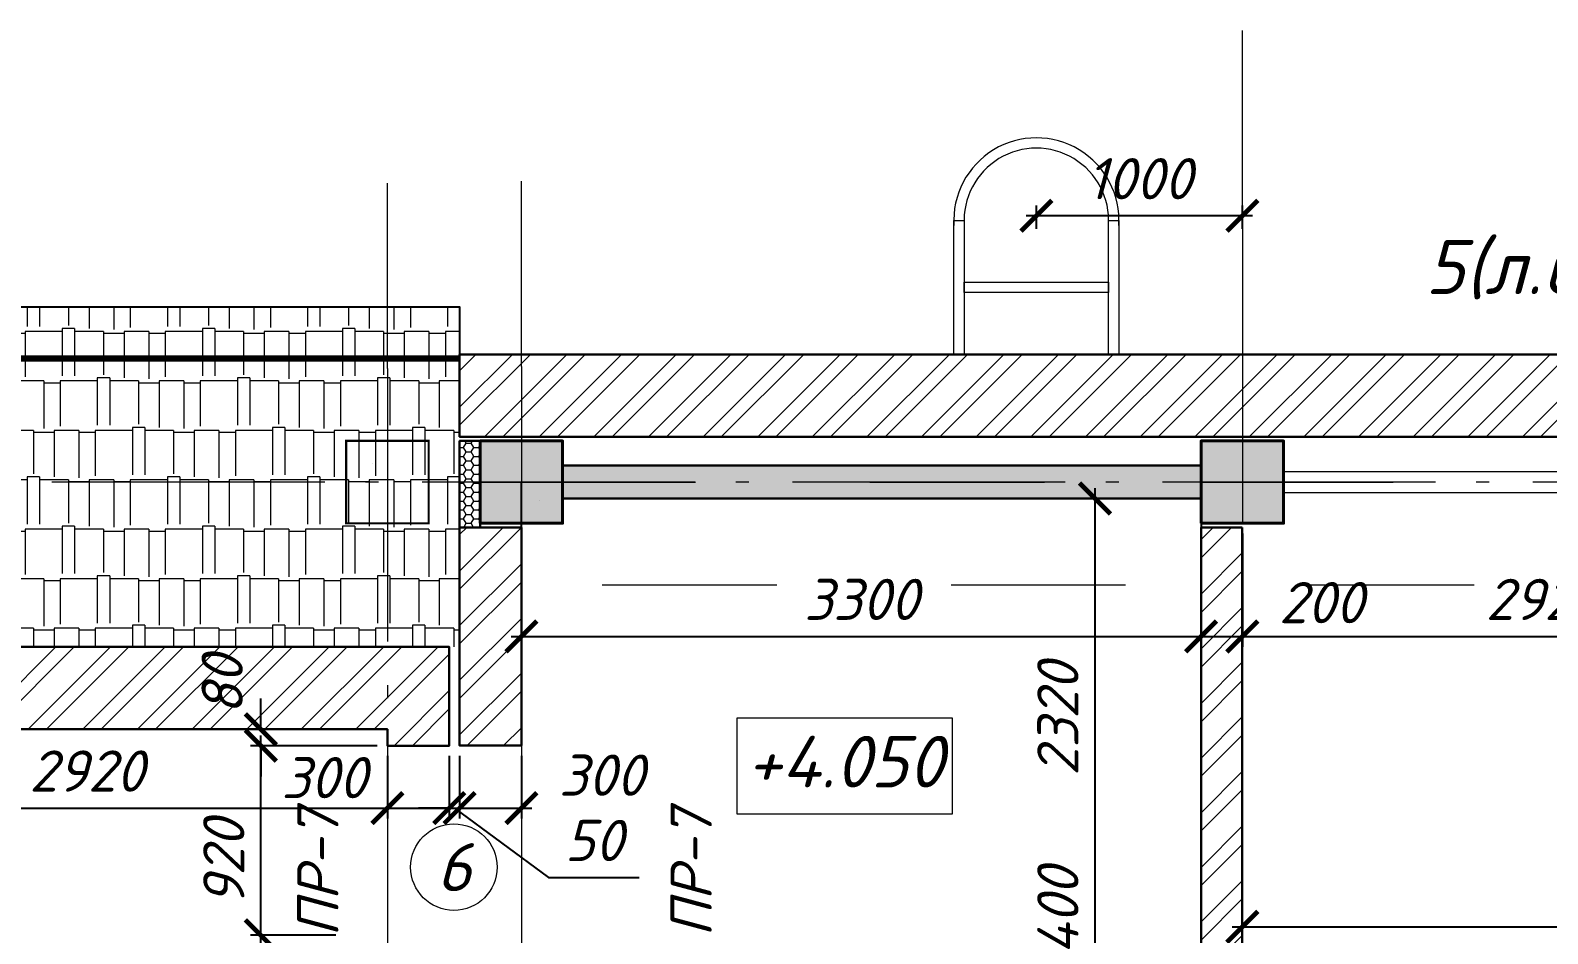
# Model space of a CAD drawing. Header units: millimetres. Extents: x -261261 to 40490, y -238222 to -44846.
# Drawn here: x -186385 to -179019, y -67002 to -62618 of the extents above; entities that cross this region are included whole.
import ezdxf
from ezdxf.enums import TextEntityAlignment as Align

# ---------------------------------------------------------------- set-up
doc = ezdxf.new("R2010")
doc.units = ezdxf.units.MM
doc.header["$MEASUREMENT"] = 0
doc.linetypes.add('Double Dashed', pattern=[1797.222233, 1325, -211.666656, 63.333344, -197.222233])
doc.linetypes.add('Штриховая', pattern=[5644.444466, 2822.222233, -2822.222233])
doc.layers.get('0').update_dxf_attribs({"lineweight": 5})
doc.layers.add('#Hatch', color=252, linetype='Continuous', lineweight=5, true_color=0x696969)
for name, color, linetype, lineweight in [('#Выноски', 150, 'Continuous', 15), ('k_ Рамка', 7, 'Continuous', 50), ('колонны_Ном._пера__94', 252, 'Continuous', 13), ('колонны_Ном._пера__99', 7, 'Continuous', 40), ('Конструкции', 160, 'Continuous', 5), ('лестницы_Ном._пера__96', 7, 'Continuous', 13), ('оси_Ном._пера__96', 7, 'Continuous', 5), ('размеры', 7, 'Continuous', 5), ('стены наруж_Ном._пера__97', 7, 'Continuous', 20), ('текст_Ном._пера__98', 7, 'Continuous', 35), ('Штриховка', 7, 'Continuous', 9)]:
    doc.layers.add(name, color=color, linetype=linetype, lineweight=lineweight)
for name, color, linetype in [('#стены внутр', 152, 'Continuous'), ('#стены наруж', 7, 'Continuous'), ('колонны', 7, 'Continuous'), ('оси', 7, 'Continuous')]:
    doc.layers.add(name, color=color, linetype=linetype)
doc.styles.get("Standard").update_dxf_attribs({"font": 'isocpeui.ttf'})
doc.styles.add('STEP PR', font='isocpeui.ttf')
doc.styles.add('СГЕНЕРИР_СТИЛЬ_3', font='gost_2_304-81_type.ttf')
doc.dimstyles.get("Standard").update_dxf_attribs({"dimtxt": 200, "dimasz": 150, "dimexe": 50, "dimexo": 50, "dimgap": 80, "dimtad": 1, "dimdec": 0, "dimzin": 0, "dimdsep": 46, "dimtxsty": 'Standard', "dimblk": 'ARCHTICK', "dimcen": 5, "dimdle": 50, "dimadec": 0, "dimazin": 0, "dimtfac": 1, "dimtdec": 0, "dimtofl": 0, "dimtmove": 1, "dimatfit": 3, "dimfxl": 1, "dimtolj": 1, "dimtzin": 0, "dimarcsym": 0})

# ---------------------------------------------------------------- blocks, each defined once
blk = doc.blocks.new('Колонна_15_1', base_point=(22379, 71855.7))
at = {"layer": 'колонны_Ном._пера__94', "linetype": 'Continuous', "true_color": 0x7d7d7d}
blk.add_hatch(color=8, dxfattribs=at).paths.add_polyline_path([(22179, 71646.7), (22579, 71646.7), (22579, 72046.7), (22179, 72046.7)])
blk.add_hatch(color=8, dxfattribs=at).paths.add_polyline_path([(22179, 71646.7), (22579, 71646.7), (22579, 72046.7), (22179, 72046.7)])
at = {"layer": 'колонны_Ном._пера__99', "linetype": 'Continuous', "flags": 128}
blk.add_lwpolyline([(22179, 71646.7), (22579, 71646.7), (22579, 72046.7), (22179, 72046.7)], close=True, dxfattribs=at)
at = {"layer": 'колонны_Ном._пера__99', "color": 8, "linetype": 'Continuous', "true_color": 0x737373, "flags": 128}
blk.add_lwpolyline([(22179, 71646.7), (22579, 71646.7), (22579, 72046.7), (22179, 72046.7)], close=True, dxfattribs=at)
at = {"layer": 'оси_Ном._пера__96', "color": 253, "lineweight": 5, "true_color": 0x9c9c9c}
for points in [[(22379.3, 72046.7), (22379.3, 71646.7)], [(22379.3, 72046.7), (22379.3, 71646.7)], [(22179, 71846.7), (22579, 71846.7)], [(22179, 71846.7), (22579, 71846.7)]]:
    blk.add_lwpolyline(points, dxfattribs=at)
blk = doc.blocks.new('Стандартный маркер сетки_6')
at = {"layer": 'оси_Ном._пера__96', "linetype": 'Double Dashed'}
for q in [(0, 0), (20403.4, 0)]:
    blk.add_line((900, 0), q, dxfattribs=at)
at = {"layer": 'оси_Ном._пера__96', "style": 'СГЕНЕРИР_СТИЛЬ_3'}
blk.add_attdef('AC_MarkerText_1', text='', height=350, rotation=90, dxfattribs=at).set_placement((21973.1, -122.2), align=Align.BOTTOM_LEFT)
blk = doc.blocks.new('Стандартный маркер сетки_7')
at = {"layer": 'оси_Ном._пера__96', "linetype": 'Double Dashed'}
for q in [(0, 0), (21144.5, 0)]:
    blk.add_line((900, 0), q, dxfattribs=at)
at = {"layer": 'оси_Ном._пера__96', "style": 'СГЕНЕРИР_СТИЛЬ_3'}
blk.add_attdef('AC_MarkerText_1', text='', height=350, rotation=90, dxfattribs=at).set_placement((22714.2, -139.2), align=Align.BOTTOM_LEFT)
blk = doc.blocks.new('Стандартный маркер сетки_17')
at = {"layer": 'оси_Ном._пера__96', "linetype": 'Double Dashed'}
for q in [(0, 0), (20403.4, 0)]:
    blk.add_line((900, 0), q, dxfattribs=at)
at = {"layer": 'оси_Ном._пера__96', "style": 'СГЕНЕРИР_СТИЛЬ_3'}
blk.add_attdef('AC_MarkerText_1', text='', height=350, rotation=90, dxfattribs=at).set_placement((21973.1, -122.2), align=Align.BOTTOM_LEFT)
blk = doc.blocks.new('_ArchTick')
at = {"color": 0, "linetype": 'ByBlock', "const_width": 0.15}
blk.add_lwpolyline([(-0.5, -0.5), (0.5, 0.5)], dxfattribs=at)
blk = doc.blocks.new('*D59')
at = {"layer": 'Defpoints', "color": 0, "transparency": 16777216}
for p in [(-184001.2, -65484.6), (-180701.5, -65559.8), (-180701.5, -65682.9)]:
    blk.add_point(p, dxfattribs=at)
at = {"layer": 'размеры', "color": 0, "lineweight": -2, "transparency": 16777216}
for p, q in [((-184001.2, -65534.6), (-184001.2, -65609.8)), ((-180701.5, -65632.9), (-180701.5, -65509.8)), ((-184051.2, -65559.8), (-180651.5, -65559.8))]:
    blk.add_line(p, q, dxfattribs=at)
at = {"layer": 'размеры', "color": 0, "lineweight": -2, "transparency": 16777216, "xscale": 150, "yscale": 150, "zscale": 150, "rotation": 180}
blk.add_blockref('_ArchTick', (-184001.2, -65559.8), dxfattribs=at)
at = {"layer": 'размеры', "color": 0, "lineweight": -2, "transparency": 16777216, "xscale": 150, "yscale": 150, "zscale": 150}
blk.add_blockref('_ArchTick', (-180701.5, -65559.8), dxfattribs=at)
at = {"layer": 'размеры', "color": 0, "transparency": 16777216, "insert": (-182351.3, -65379.8), "char_height": 200, "attachment_point": 5}
blk.add_mtext('\\A1;3300', dxfattribs=at)
blk = doc.blocks.new('A$C6E950B50')
at = {"layer": 'колонны_Ном._пера__94', "linetype": 'Continuous', "true_color": 0x737373}
blk.add_hatch(color=8, dxfattribs=at).paths.add_polyline_path([(-668.7, 55.9), (-668.7, 215.9), (-3769.2, 215.9), (-3769.2, 55.9)])
blk.add_hatch(color=8, dxfattribs=at).paths.add_polyline_path([(-668.7, 55.9), (-668.7, 215.9), (-3769.2, 215.9), (-3769.2, 55.9)])
at = {"layer": '#стены внутр', "lineweight": 30}
blk.add_lwpolyline([(-3769.2, 55.9), (-3769.2, 215.9), (-668.7, 215.9), (-668.7, 55.9), (-3769.2, 55.9)], dxfattribs=at)
at = {"layer": '#стены внутр', "color": 8, "lineweight": 30, "true_color": 0x737373}
blk.add_lwpolyline([(-3769.2, 55.9), (-3769.2, 215.9), (-668.7, 215.9), (-668.7, 55.9), (-3769.2, 55.9)], dxfattribs=at)
blk = doc.blocks.new('Связ001')
at = {"layer": 'Конструкции', "color": 102, "linetype": 'Continuous', "lineweight": 9}
blk.add_lwpolyline([(5837.4, 0), (5837.4, 100), (0, 100), (0, 0), (5837.4, 0)], dxfattribs=at)
blk = doc.blocks.new('*D78')
at = {"layer": 'Defpoints', "color": 0, "transparency": 16777216}
for p in [(-181501.2, -63517.8), (-181501.2, -63631.5), (-180501.2, -63631.5)]:
    blk.add_point(p, dxfattribs=at)
at = {"layer": 'размеры', "color": 0, "lineweight": -2, "transparency": 16777216}
for p, q in [((-181501.2, -63581.5), (-181501.2, -63467.8)), ((-180501.2, -63581.5), (-180501.2, -63467.8)), ((-180451.2, -63517.8), (-181551.2, -63517.8))]:
    blk.add_line(p, q, dxfattribs=at)
at = {"layer": 'размеры', "color": 0, "lineweight": -2, "transparency": 16777216, "xscale": 150, "yscale": 150, "zscale": 150, "rotation": 180}
blk.add_blockref('_ArchTick', (-181501.2, -63517.8), dxfattribs=at)
at = {"layer": 'размеры', "color": 0, "lineweight": -2, "transparency": 16777216, "xscale": 150, "yscale": 150, "zscale": 150}
blk.add_blockref('_ArchTick', (-180501.2, -63517.8), dxfattribs=at)
at = {"layer": 'размеры', "color": 0, "transparency": 16777216, "insert": (-181001.2, -63337.8), "char_height": 200, "attachment_point": 5}
blk.add_mtext('\\A1;1000', dxfattribs=at)
blk = doc.blocks.new('A$C1A0C1D80')
at = {"layer": 'лестницы_Ном._пера__96'}
for points in [[(-390.7, 73.8), (-340.7, 73.8), (-340.7, -578.6), (-390.7, -578.6)], [(359.3, 73.8), (409.3, 73.8), (409.3, -576.2), (359.3, -576.2)], [(-340.7, -276.2), (-340.7, -226.2), (359.3, -226.2), (359.3, -276.2)]]:
    blk.add_lwpolyline(points, close=True, dxfattribs=at)
for radius in [400.8, 350.8]:
    blk.add_arc((9.3, 73.8), radius, 356.42367, 183.57633, dxfattribs=at)
blk = doc.blocks.new('*D101')
at = {"layer": 'Defpoints', "color": 0, "transparency": 16777216}
for p in [(-185266, -66090), (-184651.2, -66090), (-184851.5, -67010.4)]:
    blk.add_point(p, dxfattribs=at)
at = {"layer": 'размеры', "color": 0, "lineweight": -2, "transparency": 16777216}
for p, q in [((-185266, -67060.4), (-185266, -66040)), ((-184701.2, -66090), (-185316, -66090)), ((-184901.5, -67010.4), (-185316, -67010.4))]:
    blk.add_line(p, q, dxfattribs=at)
at = {"layer": 'размеры', "color": 0, "lineweight": -2, "transparency": 16777216, "xscale": 150, "yscale": 150, "zscale": 150}
for p, rotation in [((-185266, -66090), 90), ((-185266, -67010.4), 270)]:
    blk.add_blockref('_ArchTick', p, dxfattribs=dict(at, rotation=rotation))
at = {"layer": 'размеры', "color": 0, "transparency": 16777216, "insert": (-185446, -66657.4), "char_height": 200, "attachment_point": 5, "rotation": 90}
blk.add_mtext('\\A1;920', dxfattribs=at)
blk = doc.blocks.new('*D102')
at = {"layer": 'Defpoints', "color": 0, "transparency": 16777216}
for p in [(-180721.5, -64890.4), (-181216.8, -67210.4), (-180701.5, -67210.4)]:
    blk.add_point(p, dxfattribs=at)
at = {"layer": 'размеры', "color": 0, "lineweight": -2, "transparency": 16777216}
for p, q in [((-180771.5, -64890.4), (-181266.8, -64890.4)), ((-181216.8, -64840.4), (-181216.8, -67260.4)), ((-180751.5, -67210.4), (-181266.8, -67210.4))]:
    blk.add_line(p, q, dxfattribs=at)
at = {"layer": 'размеры', "color": 0, "lineweight": -2, "transparency": 16777216, "xscale": 150, "yscale": 150, "zscale": 150}
for p, rotation in [((-181216.8, -64890.4), 90), ((-181216.8, -67210.4), 270)]:
    blk.add_blockref('_ArchTick', p, dxfattribs=dict(at, rotation=rotation))
at = {"layer": 'размеры', "color": 0, "transparency": 16777216, "insert": (-181396.8, -65960.9), "char_height": 200, "attachment_point": 5, "rotation": 90}
blk.add_mtext('\\A1;2320', dxfattribs=at)
blk = doc.blocks.new('*D103')
at = {"layer": 'Defpoints', "color": 0, "transparency": 16777216}
for p in [(-184651.2, -66090), (-184351.2, -66090), (-184351.2, -66393)]:
    blk.add_point(p, dxfattribs=at)
at = {"layer": 'размеры', "color": 0, "lineweight": -2, "transparency": 16777216}
for p, q in [((-184651.2, -66140), (-184651.2, -66443)), ((-184351.2, -66140), (-184351.2, -66443)), ((-184701.2, -66393), (-184301.2, -66393))]:
    blk.add_line(p, q, dxfattribs=at)
at = {"layer": 'размеры', "color": 0, "lineweight": -2, "transparency": 16777216, "xscale": 150, "yscale": 150, "zscale": 150, "rotation": 180}
blk.add_blockref('_ArchTick', (-184651.2, -66393), dxfattribs=at)
at = {"layer": 'размеры', "color": 0, "lineweight": -2, "transparency": 16777216, "xscale": 150, "yscale": 150, "zscale": 150}
blk.add_blockref('_ArchTick', (-184351.2, -66393), dxfattribs=at)
at = {"layer": 'размеры', "color": 0, "transparency": 16777216, "insert": (-184959.1, -66245), "char_height": 200, "attachment_point": 5}
blk.add_mtext('\\A1;300', dxfattribs=at)
blk = doc.blocks.new('*D104')
at = {"layer": 'Defpoints', "color": 0, "transparency": 16777216}
for p in [(-184351.2, -66090), (-184301.2, -66089.2), (-184301.2, -66393)]:
    blk.add_point(p, dxfattribs=at)
at = {"layer": 'размеры', "color": 0, "lineweight": -2, "transparency": 16777216}
for p, q in [((-184351.2, -66140), (-184351.2, -66443)), ((-184301.2, -66139.2), (-184301.2, -66443)), ((-184351.2, -66393), (-184501.2, -66393)), ((-184351.2, -66393), (-184301.2, -66393)), ((-184326.2, -66393), (-183868.9, -66729.9)), ((-184301.2, -66393), (-184151.2, -66393)), ((-183868.9, -66729.9), (-183429.1, -66729.9))]:
    blk.add_line(p, q, dxfattribs=at)
at = {"layer": 'размеры', "color": 0, "lineweight": -2, "transparency": 16777216, "xscale": 150, "yscale": 150, "zscale": 150}
blk.add_blockref('_ArchTick', (-184351.2, -66393), dxfattribs=at)
at = {"layer": 'размеры', "color": 0, "lineweight": -2, "transparency": 16777216, "xscale": 150, "yscale": 150, "zscale": 150, "rotation": 180}
blk.add_blockref('_ArchTick', (-184301.2, -66393), dxfattribs=at)
at = {"layer": 'размеры', "color": 0, "transparency": 16777216, "insert": (-183649, -66549.9), "char_height": 200, "attachment_point": 5}
blk.add_mtext('\\A1;50', dxfattribs=at)
blk = doc.blocks.new('*D105')
at = {"layer": 'Defpoints', "color": 0, "transparency": 16777216}
for p in [(-184301.2, -66089.2), (-184001.2, -66089.2), (-184001.2, -66393)]:
    blk.add_point(p, dxfattribs=at)
at = {"layer": 'размеры', "color": 0, "lineweight": -2, "transparency": 16777216}
for p, q in [((-184301.2, -66139.2), (-184301.2, -66443)), ((-184001.2, -66139.2), (-184001.2, -66443)), ((-184351.2, -66393), (-183951.2, -66393))]:
    blk.add_line(p, q, dxfattribs=at)
at = {"layer": 'размеры', "color": 0, "lineweight": -2, "transparency": 16777216, "xscale": 150, "yscale": 150, "zscale": 150, "rotation": 180}
blk.add_blockref('_ArchTick', (-184301.2, -66393), dxfattribs=at)
at = {"layer": 'размеры', "color": 0, "lineweight": -2, "transparency": 16777216, "xscale": 150, "yscale": 150, "zscale": 150}
blk.add_blockref('_ArchTick', (-184001.2, -66393), dxfattribs=at)
at = {"layer": 'размеры', "color": 0, "transparency": 16777216, "insert": (-183612.1, -66233), "char_height": 200, "attachment_point": 5}
blk.add_mtext('\\A1;300', dxfattribs=at)
blk = doc.blocks.new('*D140')
at = {"layer": 'Defpoints', "color": 0, "transparency": 16777216}
for p in [(-185266, -66010.4), (-184651.2, -66010.4), (-184651.2, -66090)]:
    blk.add_point(p, dxfattribs=at)
at = {"layer": 'размеры', "color": 0, "lineweight": -2, "transparency": 16777216}
for p, q in [((-185266, -66010.4), (-185266, -65860.4)), ((-184701.2, -66010.4), (-185316, -66010.4)), ((-184701.2, -66090), (-185316, -66090)), ((-185266, -66090), (-185266, -66240))]:
    blk.add_line(p, q, dxfattribs=at)
at = {"layer": 'размеры', "color": 0, "lineweight": -2, "transparency": 16777216, "xscale": 150, "yscale": 150, "zscale": 150}
for p, rotation in [((-185266, -66010.4), 270), ((-185266, -66090), 90)]:
    blk.add_blockref('_ArchTick', p, dxfattribs=dict(at, rotation=rotation))
at = {"layer": 'размеры', "color": 0, "transparency": 16777216, "insert": (-185453.7, -65795.2), "char_height": 200, "attachment_point": 5, "rotation": 90}
blk.add_mtext('\\A1;80', dxfattribs=at)
blk = doc.blocks.new('*D141')
at = {"layer": 'Defpoints', "color": 0, "lineweight": 53, "transparency": 16777216}
for p in [(-180701.5, -64890.4), (-180501.5, -65030.4), (-180501.5, -65559.8)]:
    blk.add_point(p, dxfattribs=at)
at = {"layer": 'размеры', "color": 0, "lineweight": -2, "transparency": 16777216}
for p, q in [((-180701.5, -64940.4), (-180701.5, -65609.8)), ((-180501.5, -65080.4), (-180501.5, -65609.8)), ((-180751.5, -65559.8), (-180451.5, -65559.8))]:
    blk.add_line(p, q, dxfattribs=at)
at = {"layer": 'размеры', "color": 0, "lineweight": -2, "transparency": 16777216, "xscale": 150, "yscale": 150, "zscale": 150, "rotation": 180}
blk.add_blockref('_ArchTick', (-180701.5, -65559.8), dxfattribs=at)
at = {"layer": 'размеры', "color": 0, "lineweight": -2, "transparency": 16777216, "xscale": 150, "yscale": 150, "zscale": 150}
blk.add_blockref('_ArchTick', (-180501.5, -65559.8), dxfattribs=at)
at = {"layer": 'размеры', "color": 0, "transparency": 16777216, "insert": (-180118.9, -65395.5), "char_height": 200, "attachment_point": 5}
blk.add_mtext('\\A1;200', dxfattribs=at)
blk = doc.blocks.new('*D142')
at = {"layer": 'Defpoints', "color": 0, "transparency": 16777216}
for p in [(-180501.5, -65030.4), (-156621.2, -65030.4), (-156621.2, -66969.3)]:
    blk.add_point(p, dxfattribs=at)
at = {"layer": 'размеры', "color": 0, "lineweight": -2, "transparency": 16777216}
for p, q in [((-180501.5, -65080.4), (-180501.5, -67019.3)), ((-156621.2, -65080.4), (-156621.2, -67019.3)), ((-180551.5, -66969.3), (-156571.2, -66969.3))]:
    blk.add_line(p, q, dxfattribs=at)
at = {"layer": 'размеры', "color": 0, "lineweight": -2, "transparency": 16777216, "xscale": 150, "yscale": 150, "zscale": 150, "rotation": 180}
blk.add_blockref('_ArchTick', (-180501.5, -66969.3), dxfattribs=at)
at = {"layer": 'размеры', "color": 0, "lineweight": -2, "transparency": 16777216, "xscale": 150, "yscale": 150, "zscale": 150}
blk.add_blockref('_ArchTick', (-156621.2, -66969.3), dxfattribs=at)
at = {"layer": 'размеры', "color": 0, "transparency": 16777216, "insert": (-167710.8, -66789.3), "char_height": 200, "attachment_point": 5}
blk.add_mtext('\\A1;23880', dxfattribs=at)
blk = doc.blocks.new('*D154')
at = {"layer": 'Defpoints', "color": 0, "lineweight": 53, "transparency": 16777216}
for p in [(-180701.5, -67210.4), (-181216.8, -67610.4), (-180901.5, -67610.4)]:
    blk.add_point(p, dxfattribs=at)
at = {"layer": 'размеры', "color": 0, "lineweight": -2, "transparency": 16777216}
for p, q in [((-181216.8, -67160.4), (-181216.8, -67660.4)), ((-180751.5, -67210.4), (-181266.8, -67210.4)), ((-180951.5, -67610.4), (-181266.8, -67610.4))]:
    blk.add_line(p, q, dxfattribs=at)
at = {"layer": 'размеры', "color": 0, "lineweight": -2, "transparency": 16777216, "xscale": 150, "yscale": 150, "zscale": 150}
for p, rotation in [((-181216.8, -67210.4), 90), ((-181216.8, -67610.4), 270)]:
    blk.add_blockref('_ArchTick', p, dxfattribs=dict(at, rotation=rotation))
at = {"layer": 'размеры', "color": 0, "transparency": 16777216, "insert": (-181396.8, -66891.7), "char_height": 200, "attachment_point": 5, "rotation": 90}
blk.add_mtext('\\A1;400', dxfattribs=at)
blk = doc.blocks.new('*D170')
at = {"layer": 'Defpoints', "color": 0, "transparency": 16777216}
for p in [(-187571.5, -65910.3), (-184651.2, -66090), (-184651.2, -66393)]:
    blk.add_point(p, dxfattribs=at)
at = {"layer": 'размеры', "color": 0, "lineweight": -2, "transparency": 16777216}
for p, q in [((-187571.5, -65960.3), (-187571.5, -66443)), ((-184651.2, -66140), (-184651.2, -66443)), ((-187621.5, -66393), (-184601.2, -66393))]:
    blk.add_line(p, q, dxfattribs=at)
at = {"layer": 'размеры', "color": 0, "lineweight": -2, "transparency": 16777216, "xscale": 150, "yscale": 150, "zscale": 150, "rotation": 180}
blk.add_blockref('_ArchTick', (-187571.5, -66393), dxfattribs=at)
at = {"layer": 'размеры', "color": 0, "lineweight": -2, "transparency": 16777216, "xscale": 150, "yscale": 150, "zscale": 150}
blk.add_blockref('_ArchTick', (-184651.2, -66393), dxfattribs=at)
at = {"layer": 'размеры', "color": 0, "transparency": 16777216, "insert": (-186111.3, -66213), "char_height": 200, "attachment_point": 5}
blk.add_mtext('\\A1;2920', dxfattribs=at)
blk = doc.blocks.new('*D171')
at = {"layer": 'Defpoints', "color": 0, "transparency": 16777216}
for p in [(-185266, -67010.4), (-184851.5, -67010.4), (-184851.5, -67410.4)]:
    blk.add_point(p, dxfattribs=at)
at = {"layer": 'размеры', "color": 0, "lineweight": -2, "transparency": 16777216}
for p, q in [((-184901.5, -67010.4), (-185316, -67010.4)), ((-185266, -67460.4), (-185266, -66960.4)), ((-185266, -67210.4), (-185856.9, -67557.3)), ((-184901.5, -67410.4), (-185316, -67410.4)), ((-185856.9, -67557.3), (-185856.9, -68152))]:
    blk.add_line(p, q, dxfattribs=at)
at = {"layer": 'размеры', "color": 0, "lineweight": -2, "transparency": 16777216, "xscale": 150, "yscale": 150, "zscale": 150}
for p, rotation in [((-185266, -67010.4), 90), ((-185266, -67410.4), 270)]:
    blk.add_blockref('_ArchTick', p, dxfattribs=dict(at, rotation=rotation))
at = {"layer": 'размеры', "color": 0, "transparency": 16777216, "insert": (-186036.9, -67854.7), "char_height": 200, "attachment_point": 5, "rotation": 90}
blk.add_mtext('\\A1;400', dxfattribs=at)
blk = doc.blocks.new('*D226')
at = {"layer": 'Defpoints', "color": 0, "transparency": 16777216}
for p in [(-177581.5, -64590.4), (-180501.2, -65010.4), (-177581.5, -65559.8)]:
    blk.add_point(p, dxfattribs=at)
at = {"layer": 'размеры', "color": 0, "lineweight": -2, "transparency": 16777216}
for p, q in [((-177581.5, -64640.4), (-177581.5, -65609.8)), ((-180501.2, -65060.4), (-180501.2, -65609.8)), ((-180551.2, -65559.8), (-177531.5, -65559.8))]:
    blk.add_line(p, q, dxfattribs=at)
at = {"layer": 'размеры', "color": 0, "lineweight": -2, "transparency": 16777216, "xscale": 150, "yscale": 150, "zscale": 150, "rotation": 180}
blk.add_blockref('_ArchTick', (-180501.2, -65559.8), dxfattribs=at)
at = {"layer": 'размеры', "color": 0, "lineweight": -2, "transparency": 16777216, "xscale": 150, "yscale": 150, "zscale": 150}
blk.add_blockref('_ArchTick', (-177581.5, -65559.8), dxfattribs=at)
at = {"layer": 'размеры', "color": 0, "transparency": 16777216, "insert": (-179041.3, -65379.8), "char_height": 200, "attachment_point": 5}
blk.add_mtext('\\A1;2920', dxfattribs=at)
blk = doc.blocks.new('*U225')
at = {"color": 0, "linetype": 'ByBlock', "lineweight": -2}
blk.add_circle((0, 0), 6, dxfattribs=at)
blk.add_attdef('Узел', text='', height=4, dxfattribs=at).set_placement((0, 0), align=Align.MIDDLE_CENTER)
blk = doc.blocks.new('*U267')
at = {"ltscale": 100}
h = blk.add_hatch(color=256, dxfattribs=at)
h.dxf.hatch_style = 1
h.paths.add_polyline_path([(-85.3, 1070.5), (-35, 1070.5), (15.3, 1070.5), (-35, 770)])
h = blk.add_hatch(color=256, dxfattribs=at)
h.dxf.hatch_style = 1
h.paths.add_polyline_path([(665, 700), (665, 770), (-335, 770), (-335, 700)])
at = {"linetype": 'Continuous', "ltscale": 100}
for p, q in [((-85.3, 1070.5), (-35, 1070.5)), ((-35, 770), (-85.3, 1070.5)), ((-35, 770), (15.3, 1070.5)), ((15.3, 1070.5), (-35, 1070.5)), ((-335, 700), (-335, 770)), ((-335, 770), (665, 770)), ((665, 700), (-335, 700))]:
    blk.add_line(p, q, dxfattribs=at)
at = {"linetype": 'Continuous', "ltscale": 100, "extrusion": (-1, -1e-16, 0), "elevation": 35}
blk.add_lwpolyline([(-1659.8, 0), (-1070, 0)], dxfattribs=at)
at = {"linetype": 'Continuous', "ltscale": 100}
blk.add_lwpolyline([(665, 700), (665, 770)], dxfattribs=at)
at = {"ltscale": 100, "style": 'STEP PR'}
blk.add_attdef('Nh', text='', height=350, dxfattribs=at).set_placement((-191.6, 1221.8), align=Align.RIGHT)

msp = doc.modelspace()

# ---------------------------------------------------------------- hatches: boundary and pattern name
at = {"layer": '#Hatch', "lineweight": 0}
h = msp.add_hatch(dxfattribs=at)
h.set_pattern_fill('AR-RSHKE', color=256, scale=20, angle=180)
h.paths.add_polyline_path([(-184301.2, -63960.4), (-191251.5, -63960.4), (-191251.5, -65610.4), (-184301.2, -65610.4)])
h.paths.add_polyline_path([(-186930.4, -64810.4), (-187410.4, -64810.4)], flags=16)
at = {"layer": '#Hatch'}
h = msp.add_hatch(dxfattribs=at)
h.set_pattern_fill('ANSI32', color=256, scale=500)
h.paths.add_polyline_path([(-146380.9, -64190.4), (-147001.2, -64190.4), (-147001.2, -64259), (-147001.2, -64590.4), (-146780.9, -64590.4), (-146780.9, -64810.4), (-146380.9, -64810.4)])
h.paths.add_polyline_path([(-146380.9, -64810.4), (-146780.9, -64810.4), (-146780.9, -65310.4), (-146380.9, -65310.4)])
h.paths.add_polyline_path([(-177581.5, -64590.4), (-177581.5, -64290.4), (-177421.5, -64290.4), (-177421.5, -64590.4), (-171581.5, -64590.4), (-171581.5, -64290.4), (-171421.5, -64290.4), (-171421.5, -64590.4), (-165581.5, -64590.4), (-165581.5, -64290.4), (-165421.5, -64290.4), (-165421.5, -64590.4), (-159581.5, -64590.4), (-159581.5, -64290.4), (-159421.5, -64290.4), (-159421.5, -64590.4), (-150081.5, -64590.4), (-150081.5, -64290.4), (-149921.5, -64290.4), (-149921.5, -64590.4), (-147001.2, -64590.4), (-147001.2, -64259), (-147001.2, -64190.4), (-184301.2, -64190.4), (-184301.2, -64590.4), (-180700.9, -64590.4)])
h = msp.add_hatch(dxfattribs=at)
h.set_pattern_fill('ANSI32', color=256, scale=500)
h.paths.add_polyline_path([(-184601.2, -71890.4), (-184351.2, -71890.4), (-184351.2, -67430.4), (-184601.2, -67430.4)])
h.paths.add_polyline_path([(-180901.5, -67610.4), (-180901.5, -71430.4), (-180301.5, -71430.4), (-180301.5, -71030.4), (-180721.5, -71030.4), (-180721.5, -70590.4), (-180501.5, -70590.4), (-180501.5, -65030.4), (-180701.5, -65030.4), (-180701.5, -67210.4), (-183781.5, -67210.4), (-183781.5, -67430.4), (-183801.5, -67430.4), (-184301.2, -67430.4), (-184301.2, -67610.4)])
h.paths.add_polyline_path([(-184301.2, -66089.2), (-184001.2, -66089.2), (-184001.2, -65030.4), (-184301.2, -65030.4)])
h = msp.add_hatch(dxfattribs=at)
h.set_pattern_fill('ANSI32', color=256, scale=500)
h.paths.add_polyline_path([(-187731.5, -65910.3), (-187731.5, -65610.4), (-193571.5, -65610.4), (-193571.5, -65910.4), (-193731.5, -65910.4), (-193731.5, -65610.4), (-199571.5, -65610.4), (-199571.5, -65910.3), (-199731.5, -65910.3), (-199731.5, -65610.4), (-205571.5, -65610.4), (-205571.5, -65910.3), (-205731.5, -65910.3), (-205731.5, -65610.4), (-211571.3, -65610.4), (-211571.3, -65910.3), (-211731.3, -65910.3), (-211731.3, -65610.4), (-215271.5, -65610.4), (-215271.5, -69310.9), (-215251.5, -69310.9), (-215251.5, -69510.9), (-215271.5, -69510.9), (-215271.5, -69740.7), (-214871.5, -69740.7), (-214871.5, -66010.4), (-184651.2, -66010.4), (-184651.2, -66090), (-184351.2, -66090), (-184351.2, -65610.4), (-187571.5, -65610.4), (-187571.5, -65910.3)])
at = {"layer": 'Штриховка', "lineweight": 5, "true_color": 0x737373}
h = msp.add_hatch(dxfattribs=at)
h.set_pattern_fill('HONEY', color=8, scale=200)
h.set_pattern_definition([(360, (-172869.447, -130395.521), (37.5, 21.650635), [25, -50]), (120, (-172869.447, -130395.521), (-37.5, 21.650635), [25, -50]), (60, (-172869.447, -130395.521), (2e-14, 43.30127), [-50, 25])])
h.paths.add_polyline_path([(-184301.2, -65030.4), (-184233.3, -65030.4), (-184201.5, -65030.4), (-184201.1, -64610.4), (-184301, -64610.4)])

# ---------------------------------------------------------------- linework, layer by layer
at = {"layer": '#стены наруж', "lineweight": 30}
for points in [[(-180700.9, -64590.4), (-146780.9, -64590.4), (-146780.9, -65310.4), (-146380.9, -65310.4), (-146380.9, -64190.4), (-184301.2, -64190.4), (-184301.2, -64590.4), (-180700.9, -64590.4)], [(-180701.5, -65030.4), (-180701.5, -67210.4), (-183781.5, -67210.4)], [(-180501.5, -65030.4), (-180501.5, -70590.4), (-180721.5, -70590.4)], [(-180701.5, -65030.4), (-180501.5, -65030.4)], [(-184351.2, -65610.4), (-184351.2, -65610.4), (-184351.2, -65610.4), (-184351.2, -65610.4), (-184351.2, -65610.4), (-215271.5, -65610.4), (-215271.5, -69740.7), (-214871.5, -69740.7), (-214871.5, -66010.4), (-184651.2, -66010.4), (-184651.2, -66090), (-184351.2, -66090), (-184351.2, -65610.4)]]:
    msp.add_lwpolyline(points, dxfattribs=at)
for points in [[(-184201.5, -64610.4), (-184301.2, -64610.4), (-184301.2, -65030.4), (-184201.5, -65030.4)], [(-184001.2, -65030.4), (-184301.2, -65030.4), (-184301.2, -66089.2), (-184001.2, -66089.2)]]:
    msp.add_lwpolyline(points, close=True, dxfattribs=at)
at = {"layer": 'Defpoints', "color": 4, "linetype": 'Штриховая', "lineweight": 5, "ltscale": 0.3}
msp.add_lwpolyline([(-184002.2, -64810.4), (-147201.8, -64810.4), (-147201.8, -65310.6), (-184002.2, -65310.6)], close=True, dxfattribs=at)
at = {"layer": 'колонны'}
msp.add_lwpolyline([(-191251.5, -65660.4), (-191251.5, -63960.4), (-184301.2, -63960.4), (-184301.2, -64210.4)], dxfattribs=at)
at = {"layer": 'оси', "color": 253, "linetype": 'Штриховая', "lineweight": 30, "ltscale": 0.1, "true_color": 0x9c9c9c, "const_width": 30}
msp.add_lwpolyline([(-184301.2, -64210.4), (-184301.2, -64210.4), (-191251.5, -64210.3), (-191251.5, -65660.4)], dxfattribs=at)
at = {"layer": 'оси', "color": 9, "linetype": 'Штриховая', "lineweight": 13, "ltscale": 0.05, "true_color": 0xc4c4c4, "const_width": 10}
msp.add_lwpolyline([(-184851.8, -64610.4), (-184451.8, -64610.4), (-184451.8, -65010.4), (-184851.8, -65010.4)], close=True, dxfattribs=at)
at = {"layer": 'оси_Ном._пера__96', "linetype": 'Double Dashed'}
msp.add_line((-143619.1, -64810.4), (-216265.2, -64810.4), dxfattribs=at)
at = {"layer": 'стены наруж_Ном._пера__97', "linetype": 'Continuous'}
for centre, start, end in [((-184725.7, -64720.9), 90, 180), ((-183911.7, -64899.9), 270, 0)]:
    msp.add_arc(centre, 0.5, start, end, dxfattribs=at)
at = {"layer": 'текст_Ном._пера__98', "linetype": 'Continuous', "lineweight": 5, "flags": 128}
msp.add_lwpolyline([(-182954.4, -65954.2), (-181909.4, -65954.2), (-181909.4, -66422.4), (-182954.4, -66422.4)], close=True, dxfattribs=at)

# ---------------------------------------------------------------- block references
at = {"layer": '#Выноски', "xscale": 0.75, "yscale": 0.75, "zscale": 0.75}
msp.add_blockref('*U267', (-178615.2, -64814), dxfattribs=at).add_auto_attribs({'Nh': '5(л.6)'})
at = {"layer": '#стены наруж'}
msp.add_blockref('A$C6E950B50', (-180032.3, -64946.3), dxfattribs=at)
at = {"layer": 'колонны'}
for p in [(-184001.5, -64801.5), (-180501.5, -64801.5)]:
    msp.add_blockref('Колонна_15_1', p, dxfattribs=at)
at = {"layer": 'Конструкции', "color": 0, "linetype": 'Continuous', "xscale": 0.9584354169361498, "zscale": 1000}
msp.add_blockref('Связ001', (-180301.5, -64860.4), dxfattribs=at)
at = {"layer": 'лестницы_Ном._пера__96'}
msp.add_blockref('A$C1A0C1D80', (-181510.5, -63614.2), dxfattribs=at)
at = {"layer": 'оси', "color": 251, "linetype": 'Continuous', "lineweight": 13, "zscale": 1000, "rotation": 270}
for name, p in [('Стандартный маркер сетки_7', (-180501.2, -62617.8)), ('Стандартный маркер сетки_6', (-184651.2, -63359)), ('Стандартный маркер сетки_17', (-184001.2, -63349.2))]:
    msp.add_blockref(name, p, dxfattribs=at)
at = {"layer": 'размеры'}
ref = msp.add_blockref('*U225', (-184328.7, -66679.5), dxfattribs=dict(at, xscale=35, yscale=35, zscale=35))
ref.add_attrib('Узел', '6', dxfattribs={"layer": '0', "color": 0, "linetype": 'ByBlock', "lineweight": -2, "height": 233.3}).set_placement((-184328.7, -66679.5), align=Align.MIDDLE_CENTER)

# ---------------------------------------------------------------- texts
at = {"layer": 'k_ Рамка', "color": 7, "style": 'STEP PR'}
for p in [(-184889.1, -67018.2), (-183077, -67018.2)]:
    msp.add_text('ПР-7', height=200, rotation=90, dxfattribs=at).set_placement(p)
at = {"layer": 'текст_Ном._пера__98', "linetype": 'Continuous', "lineweight": 5, "insert": (-182909.6, -66292.4), "char_height": 250, "attachment_point": 7, "style": 'STEP PR'}
msp.add_mtext('+4.050', dxfattribs=at)

# ---------------------------------------------------------------- dimensions: what is measured, and where the dimension line sits
at = {"layer": 'размеры'}
for base, p1, p2, picture, middle in [((-181501.2, -63517.8), (-180501.2, -63631.5), (-181501.2, -63631.5), '*D78', (-181001.2, -63337.8)), ((-177581.5, -65559.8), (-180501.2, -65010.4), (-177581.5, -64590.4), '*D226', (-179041.3, -65379.8)), ((-180701.5, -65559.8), (-184001.2, -65484.6), (-180701.5, -65682.9), '*D59', (-182351.3, -65379.8)), ((-184651.2, -66393), (-187571.5, -65910.3), (-184651.2, -66090), '*D170', (-186111.3, -66213))]:
    dim = msp.add_linear_dim(base=base, p1=p1, p2=p2, dimstyle='Standard', dxfattribs=at)
    dim.commit()
    dim.dimension.update_dxf_attribs({"geometry": picture, "text_midpoint": middle})
for base, p1, p2, picture, middle in [((-181216.8, -67210.4), (-180721.5, -64890.4), (-180701.5, -67210.4), '*D102', (-181216.8, -65960.9)), ((-185266, -66010.4), (-184651.2, -66090), (-184651.2, -66010.4), '*D140', (-185273.7, -65795.2)), ((-185266, -66090), (-184851.5, -67010.4), (-184651.2, -66090), '*D101', (-185266, -66657.4)), ((-181216.8, -67610.4), (-180701.5, -67210.4), (-180901.5, -67610.4), '*D154', (-181216.8, -66891.7)), ((-185266, -67010.4), (-184851.5, -67410.4), (-184851.5, -67010.4), '*D171', (-185856.9, -67637.3))]:
    dim = msp.add_linear_dim(base=base, p1=p1, p2=p2, angle=90, dimstyle='Standard', dxfattribs=at)
    dim.commit()
    dim.dimension.update_dxf_attribs({"geometry": picture, "text_midpoint": middle, "dimtype": 160})
for base, p1, p2, picture, middle in [((-180501.5, -65559.8), (-180701.5, -64890.4), (-180501.5, -65030.4), '*D141', (-180118.9, -65575.5)), ((-156621.2, -66969.3), (-180501.5, -65030.4), (-156621.2, -65030.4), '*D142', (-167710.8, -66969.3)), ((-184351.2, -66393), (-184651.2, -66090), (-184351.2, -66090), '*D103', (-184959.1, -66425)), ((-184301.2, -66393), (-184351.2, -66090), (-184301.2, -66089.2), '*D104', (-183788.9, -66729.9)), ((-184001.2, -66393), (-184301.2, -66089.2), (-184001.2, -66089.2), '*D105', (-183612.1, -66413))]:
    dim = msp.add_linear_dim(base=base, p1=p1, p2=p2, dimstyle='Standard', dxfattribs=at)
    dim.commit()
    dim.dimension.update_dxf_attribs({"geometry": picture, "text_midpoint": middle, "dimtype": 160})

doc.saveas('drawing.dxf')
